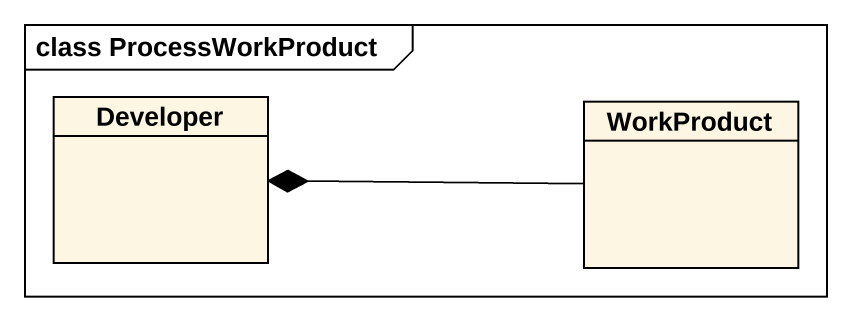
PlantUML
@startuml
mainframe class ProcessWorkProduct
hide circle
hide empty members
class Developer
class WorkProduct
WorkProduct -left-* Developer
@enduml
